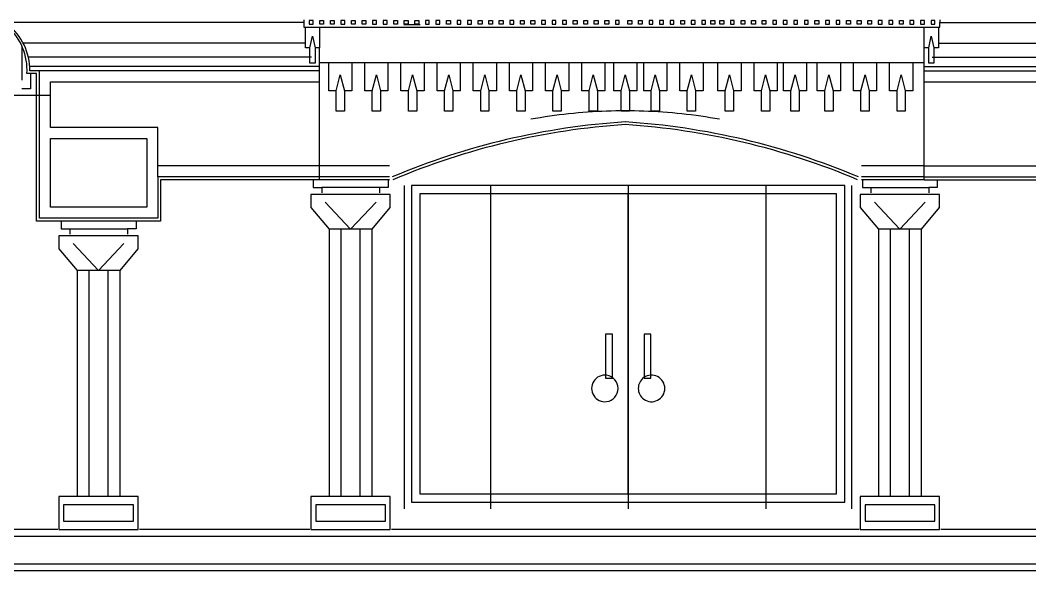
# Model space of a CAD drawing. Header units: inches. Extents: x 323.8 to 359.6, y 89.7 to 114.
# Drawn here: x 336.61 to 343.95, y 89.74 to 93.73 of the extents above; entities that cross this region are included whole.
import ezdxf

# ---------------------------------------------------------------- set-up
doc = ezdxf.new("R2010")
doc.units = ezdxf.units.IN
for name, color, linetype, lineweight in [('01_ORIGINAL_ENVELOPE', 7, 'Continuous', 25), ('04_GEOMETRIC_CAPITALS', 7, 'Continuous', 25), ('05_ISLAMIC_FRIEZES', 7, 'Continuous', 25), ('06_ENTRANCE', 7, 'Continuous', 25)]:
    doc.layers.add(name, color=color, linetype=linetype, lineweight=lineweight)

msp = doc.modelspace()

# ---------------------------------------------------------------- linework, layer by layer
at = {"layer": '01_ORIGINAL_ENVELOPE'}
for points in [[(338.676, 93.717), (336.5044, 93.717)], [(338.676, 93.737), (338.676, 93.717)], [(338.676, 93.717), (338.676, 93.6834), (338.6876, 93.6834)], [(343.289, 93.6834), (343.3006, 93.6834), (343.3006, 93.717)], [(343.3006, 93.737), (343.3006, 93.717)], [(343.3006, 93.717), (345.5644, 93.717)], [(338.6876, 93.6834), (338.7907, 93.6834)], [(338.7907, 93.6834), (338.7907, 93.5325)], [(338.7907, 93.6834), (343.1859, 93.6834)], [(339.4044, 93.7028), (339.5219, 93.7028)], [(343.1859, 93.5325), (343.1859, 93.6834)], [(343.1859, 93.6834), (343.289, 93.6834)], [(336.6286, 93.543), (336.6265, 93.543), (336.6265, 93.2978)], [(338.6876, 93.567), (336.637, 93.567)], [(338.6893, 93.567), (338.6876, 93.567)], [(338.7907, 93.4262), (338.7907, 93.5325)], [(343.1859, 93.4262), (343.1859, 93.5325)], [(343.2873, 93.567), (343.289, 93.567)], [(343.289, 93.567), (345.4319, 93.567)], [(338.7206, 93.467), (336.6739, 93.467)], [(338.7323, 93.467), (338.7206, 93.467)], [(338.7907, 93.397), (338.7907, 93.4262)], [(338.7907, 93.4262), (338.8572, 93.4262)], [(338.8572, 93.4262), (339.0251, 93.4262)], [(338.8572, 93.4262), (339.0251, 93.4262)], [(339.0251, 93.4262), (339.1199, 93.4262)], [(339.1199, 93.4262), (339.2878, 93.4262)], [(339.1199, 93.4262), (339.2878, 93.4262)], [(339.2878, 93.4262), (339.3827, 93.4262)], [(339.3827, 93.4262), (339.5506, 93.4262)], [(339.3827, 93.4262), (339.5506, 93.4262)], [(339.5506, 93.4262), (339.6454, 93.4262)], [(339.6454, 93.4262), (339.8134, 93.4262)], [(339.6454, 93.4262), (339.8134, 93.4262)], [(339.8134, 93.4262), (339.9082, 93.4262)], [(339.9082, 93.4262), (340.0761, 93.4262)], [(339.9082, 93.4262), (340.0761, 93.4262)], [(340.0761, 93.4262), (340.171, 93.4262)], [(340.171, 93.4262), (340.3389, 93.4262)], [(340.171, 93.4262), (340.3389, 93.4262)], [(340.3389, 93.4262), (340.4337, 93.4262)], [(340.4337, 93.4262), (340.6016, 93.4262)], [(340.4337, 93.4262), (340.6016, 93.4262)], [(340.6016, 93.4262), (340.6965, 93.4262)], [(340.6965, 93.4262), (340.8644, 93.4262)], [(340.6965, 93.4262), (340.8644, 93.4262)], [(340.8644, 93.4262), (340.9287, 93.4262)], [(340.9287, 93.4262), (341.0966, 93.4262)], [(340.9287, 93.4262), (341.0966, 93.4262)], [(341.0966, 93.4262), (341.1475, 93.4262)], [(341.1475, 93.4262), (341.3154, 93.4262)], [(341.1475, 93.4262), (341.3154, 93.4262)], [(341.3154, 93.4262), (341.4102, 93.4262)], [(341.4102, 93.4262), (341.5781, 93.4262)], [(341.4102, 93.4262), (341.5781, 93.4262)], [(341.5781, 93.4262), (341.6865, 93.4262)], [(341.6865, 93.4262), (341.8544, 93.4262)], [(341.6865, 93.4262), (341.8544, 93.4262)], [(341.8544, 93.4262), (341.9492, 93.4262)], [(341.9492, 93.4262), (342.1171, 93.4262)], [(341.9492, 93.4262), (342.1171, 93.4262)], [(342.1171, 93.4262), (342.1632, 93.4262)], [(342.1632, 93.4262), (342.3311, 93.4262)], [(342.1632, 93.4262), (342.3311, 93.4262)], [(342.3311, 93.4262), (342.409, 93.4262)], [(342.409, 93.4262), (342.5769, 93.4262)], [(342.409, 93.4262), (342.5769, 93.4262)], [(342.5769, 93.4262), (342.6717, 93.4262)], [(342.6717, 93.4262), (342.8396, 93.4262)], [(342.6717, 93.4262), (342.8396, 93.4262)], [(342.8396, 93.4262), (342.9345, 93.4262)], [(342.9345, 93.4262), (343.1024, 93.4262)], [(342.9345, 93.4262), (343.1024, 93.4262)], [(343.1024, 93.4262), (343.1859, 93.4262)], [(343.1859, 93.397), (343.1859, 93.4262)], [(343.2443, 93.467), (343.256, 93.467)], [(343.256, 93.467), (345.395, 93.467)], [(338.7907, 93.397), (336.6838, 93.397)], [(336.7544, 93.367), (336.6844, 93.367)], [(336.7544, 93.187), (336.7544, 93.367)], [(338.7907, 93.367), (336.7544, 93.367)], [(338.7907, 93.367), (338.7907, 93.397)], [(338.7907, 93.287), (338.7907, 93.367)], [(343.1859, 93.367), (343.1859, 93.397)], [(343.1859, 93.397), (345.385, 93.397)], [(343.1859, 93.287), (343.1859, 93.367)], [(343.1859, 93.367), (345.3144, 93.367)], [(336.6889, 93.347), (336.6889, 93.2354), (336.6265, 93.2354)], [(336.6889, 93.347), (336.6636, 93.347)], [(336.7344, 93.187), (336.7344, 93.347), (336.6889, 93.347)], [(336.8344, 93.187), (336.8344, 93.287), (338.7907, 93.287)], [(338.7907, 92.676), (338.7907, 93.287)], [(343.1859, 92.676), (343.1859, 93.287)], [(343.1859, 93.287), (345.2344, 93.287), (345.2344, 92.956), (344.4544, 92.956), (344.4544, 92.676)], [(336.7344, 93.187), (333.1345, 93.187)], [(336.7544, 93.187), (336.7344, 93.187)], [(336.9122, 92.276), (336.8442, 92.276), (336.7344, 92.276), (336.7344, 93.187)], [(336.8344, 93.187), (336.7544, 93.187)], [(337.6144, 92.596), (337.6144, 92.296), (336.7544, 92.296), (336.7544, 93.187)], [(337.6144, 92.676), (337.6144, 92.956), (336.8344, 92.956), (336.8344, 93.187)], [(337.6144, 92.596), (337.6144, 92.676)], [(338.7907, 92.676), (337.6144, 92.676)], [(338.7907, 92.596), (338.7907, 92.676)], [(339.2965, 92.676), (338.7907, 92.676)], [(343.1859, 92.676), (342.73, 92.676)], [(343.1859, 92.596), (343.1859, 92.676)], [(343.1859, 92.676), (344.4544, 92.676)], [(338.7442, 92.576), (337.6344, 92.576), (337.6344, 92.276), (337.5247, 92.276), (337.4566, 92.276)], [(338.7907, 92.596), (337.6144, 92.596)], [(338.7907, 92.576), (338.7901, 92.576), (338.7442, 92.576)], [(338.7442, 92.576), (338.7442, 92.52), (338.7503, 92.52), (338.8064, 92.52)], [(338.7907, 92.576), (338.7907, 92.596)], [(339.3, 92.596), (338.7907, 92.596)], [(339.2886, 92.576), (338.7907, 92.576)], [(339.2886, 92.576), (339.2886, 92.52), (339.2825, 92.52), (339.2264, 92.52)], [(339.3, 92.576), (339.2886, 92.576)], [(343.1859, 92.596), (342.73, 92.596)], [(342.7367, 92.576), (342.73, 92.576)], [(343.1859, 92.576), (342.7367, 92.576)], [(342.7367, 92.576), (342.7367, 92.52), (342.7428, 92.52), (342.7989, 92.52)], [(343.1859, 92.576), (343.1859, 92.596)], [(343.1859, 92.596), (344.4544, 92.596)], [(343.1859, 92.576), (343.2352, 92.576), (343.2811, 92.576)], [(343.2811, 92.576), (343.2811, 92.52), (343.2751, 92.52), (343.2189, 92.52)], [(343.2811, 92.576), (344.4344, 92.576), (344.4344, 92.276), (344.5006, 92.276), (344.5687, 92.276)], [(338.8064, 92.52), (338.8064, 92.48)], [(339.2264, 92.52), (338.8064, 92.52)], [(339.2264, 92.52), (339.2264, 92.48)], [(339.4094, 90.187), (339.4094, 92.535)], [(340.0344, 92.535), (340.0344, 92.5347)], [(340.0344, 92.5347), (340.0344, 92.4747)], [(340.0344, 92.4747), (340.0344, 90.2954)], [(341.0344, 92.535), (341.0344, 92.5347)], [(341.0344, 92.5347), (341.0344, 92.4747)], [(341.0344, 92.4747), (341.0344, 90.2954)], [(342.0344, 92.535), (342.0344, 92.5347)], [(342.0344, 92.5347), (342.0344, 92.4747)], [(342.0344, 92.4747), (342.0344, 90.2954)], [(342.6595, 90.187), (342.6595, 92.535)], [(342.7989, 92.52), (342.7989, 92.48)], [(342.7989, 92.52), (343.2189, 92.52)], [(343.2189, 92.52), (343.2189, 92.48)], [(337.4566, 92.276), (336.9122, 92.276)], [(336.9122, 92.276), (336.9122, 92.22), (336.9744, 92.22)], [(337.4566, 92.276), (337.4566, 92.22), (337.3944, 92.22)], [(336.9744, 92.22), (336.9744, 92.18)], [(336.9744, 92.22), (337.3944, 92.22)], [(337.3944, 92.22), (337.3944, 92.18)], [(340.0344, 90.2954), (340.0344, 90.2354)], [(341.0344, 90.2954), (341.0344, 90.2354)], [(342.0344, 90.2954), (342.0344, 90.2354)], [(340.0344, 90.2354), (340.0344, 90.187)], [(341.0344, 90.2354), (341.0344, 90.187)], [(342.0344, 90.2354), (342.0344, 90.187)], [(336.888, 90.037), (333.1345, 90.037)], [(338.72, 90.037), (337.481, 90.037)], [(342.713, 90.037), (339.313, 90.037)], [(344.545, 90.037), (343.306, 90.037)], [(359.5882, 89.737), (323.8195, 89.737)]]:
    msp.add_lwpolyline(points, dxfattribs=at)
for points in [[(338.7161, 93.705), (338.7438, 93.705), (338.7438, 93.7312), (338.7161, 93.7312)], [(338.7929, 93.705), (338.7929, 93.7312), (338.8206, 93.7312), (338.8206, 93.705)], [(338.8696, 93.705), (338.8696, 93.7312), (338.8973, 93.7312), (338.8973, 93.705)], [(338.9463, 93.705), (338.974, 93.705), (338.974, 93.7312), (338.9463, 93.7312)], [(339.0231, 93.705), (339.0231, 93.7312), (339.0508, 93.7312), (339.0508, 93.705)], [(339.0998, 93.705), (339.0998, 93.7312), (339.1275, 93.7312), (339.1275, 93.705)], [(339.1765, 93.705), (339.2042, 93.705), (339.2042, 93.7312), (339.1765, 93.7312)], [(339.2533, 93.705), (339.281, 93.705), (339.281, 93.7312), (339.2533, 93.7312)], [(339.33, 93.705), (339.33, 93.7312), (339.3577, 93.7312), (339.3577, 93.705)], [(339.4067, 93.705), (339.4067, 93.7312), (339.4345, 93.7312), (339.4345, 93.705)], [(339.4835, 93.705), (339.4835, 93.7312), (339.5112, 93.7312), (339.5112, 93.705)], [(339.5602, 93.705), (339.5879, 93.705), (339.5879, 93.7312), (339.5602, 93.7312)], [(339.637, 93.705), (339.6647, 93.705), (339.6647, 93.7312), (339.637, 93.7312)], [(339.7137, 93.705), (339.7137, 93.7312), (339.7414, 93.7312), (339.7414, 93.705)], [(339.7904, 93.705), (339.8181, 93.705), (339.8181, 93.7312), (339.7904, 93.7312)], [(339.8672, 93.705), (339.8949, 93.705), (339.8949, 93.7312), (339.8672, 93.7312)], [(339.9439, 93.705), (339.9439, 93.7312), (339.9716, 93.7312), (339.9716, 93.705)], [(340.0206, 93.705), (340.0206, 93.7312), (340.0484, 93.7312), (340.0484, 93.705)], [(340.0974, 93.705), (340.0974, 93.7312), (340.1251, 93.7312), (340.1251, 93.705)], [(340.1741, 93.705), (340.2018, 93.705), (340.2018, 93.7312), (340.1741, 93.7312)], [(340.2509, 93.705), (340.2509, 93.7312), (340.2786, 93.7312), (340.2786, 93.705)], [(340.3276, 93.705), (340.3276, 93.7312), (340.3553, 93.7312), (340.3553, 93.705)], [(340.4043, 93.705), (340.432, 93.705), (340.432, 93.7312), (340.4043, 93.7312)], [(340.4811, 93.705), (340.5088, 93.705), (340.5088, 93.7312), (340.4811, 93.7312)], [(340.5578, 93.705), (340.5855, 93.705), (340.5855, 93.7312), (340.5578, 93.7312)], [(340.6345, 93.705), (340.6345, 93.7312), (340.6622, 93.7312), (340.6622, 93.705)], [(340.7113, 93.705), (340.7113, 93.7312), (340.739, 93.7312), (340.739, 93.705)], [(340.788, 93.705), (340.788, 93.7312), (340.8157, 93.7312), (340.8157, 93.705)], [(340.8648, 93.705), (340.8648, 93.7312), (340.8925, 93.7312), (340.8925, 93.705)], [(340.9415, 93.705), (340.9692, 93.705), (340.9692, 93.7312), (340.9415, 93.7312)], [(341.0321, 93.705), (341.0321, 93.7312), (341.0598, 93.7312), (341.0598, 93.705)], [(341.1089, 93.705), (341.1089, 93.7312), (341.1366, 93.7312), (341.1366, 93.705)], [(341.1856, 93.705), (341.2133, 93.705), (341.2133, 93.7312), (341.1856, 93.7312)], [(341.2623, 93.705), (341.29, 93.705), (341.29, 93.7312), (341.2623, 93.7312)], [(341.3391, 93.705), (341.3668, 93.705), (341.3668, 93.7312), (341.3391, 93.7312)], [(341.4158, 93.705), (341.4158, 93.7312), (341.4435, 93.7312), (341.4435, 93.705)], [(341.4925, 93.705), (341.5203, 93.705), (341.5203, 93.7312), (341.4925, 93.7312)], [(341.5693, 93.705), (341.597, 93.705), (341.597, 93.7312), (341.5693, 93.7312)], [(341.6351, 93.705), (341.6351, 93.7312), (341.6628, 93.7312), (341.6628, 93.705)], [(341.7013, 93.705), (341.7013, 93.7312), (341.729, 93.7312), (341.729, 93.705)], [(341.778, 93.705), (341.8057, 93.705), (341.8057, 93.7312), (341.778, 93.7312)], [(341.8548, 93.705), (341.8548, 93.7312), (341.8825, 93.7312), (341.8825, 93.705)], [(341.9315, 93.705), (341.9315, 93.7312), (341.9592, 93.7312), (341.9592, 93.705)], [(342.0082, 93.705), (342.0082, 93.7312), (342.0359, 93.7312), (342.0359, 93.705)], [(342.085, 93.705), (342.1127, 93.705), (342.1127, 93.7312), (342.085, 93.7312)], [(342.1617, 93.705), (342.1894, 93.705), (342.1894, 93.7312), (342.1617, 93.7312)], [(342.2384, 93.705), (342.2661, 93.705), (342.2661, 93.7312), (342.2384, 93.7312)], [(342.3152, 93.705), (342.3429, 93.705), (342.3429, 93.7312), (342.3152, 93.7312)], [(342.3919, 93.705), (342.3919, 93.7312), (342.4196, 93.7312), (342.4196, 93.705)], [(342.4686, 93.705), (342.4964, 93.705), (342.4964, 93.7312), (342.4686, 93.7312)], [(342.5454, 93.705), (342.5731, 93.705), (342.5731, 93.7312), (342.5454, 93.7312)], [(342.6221, 93.705), (342.6221, 93.7312), (342.6498, 93.7312), (342.6498, 93.705)], [(342.6989, 93.705), (342.6989, 93.7312), (342.7266, 93.7312), (342.7266, 93.705)], [(342.7756, 93.705), (342.7756, 93.7312), (342.8033, 93.7312), (342.8033, 93.705)], [(342.8523, 93.705), (342.88, 93.705), (342.88, 93.7312), (342.8523, 93.7312)], [(342.9291, 93.705), (342.9568, 93.705), (342.9568, 93.7312), (342.9291, 93.7312)], [(343.0058, 93.705), (343.0058, 93.7312), (343.0335, 93.7312), (343.0335, 93.705)], [(343.0825, 93.705), (343.1103, 93.705), (343.1103, 93.7312), (343.0825, 93.7312)], [(343.1593, 93.705), (343.187, 93.705), (343.187, 93.7312), (343.1593, 93.7312)], [(343.236, 93.705), (343.2637, 93.705), (343.2637, 93.7312), (343.236, 93.7312)], [(336.8344, 92.376), (336.8344, 92.876), (337.5344, 92.876), (337.5344, 92.376)], [(323.8195, 89.787), (359.5882, 89.787), (359.5882, 89.987), (323.8195, 89.987)]]:
    msp.add_lwpolyline(points, close=True, dxfattribs=at)
for centre, radius, start, end in [((336.2671, 93.3737), 0.4174, 359.08672, 52.26612), ((336.2471, 93.3737), 0.4174, 356.33886, 48.70691), ((341.0127, 89.1944), 3.8816, 91.99701, 100.17242), ((341.0127, 89.1944), 3.8816, 88.00299, 91.99701), ((341.0127, 89.1944), 3.8816, 79.82758, 88.00299), ((341.0127, 89.1944), 3.8816, 116.18205, 116.24), ((340.8649, 91.0608), 0.0965, 82.53729, 277.46271), ((340.8649, 91.0608), 0.0965, 0, 82.53729), ((341.204, 91.0608), 0.0965, 0, 125.54269), ((341.204, 91.0608), 0.0965, 125.54269, 234.45731), ((340.8649, 91.0608), 0.0965, 277.46271, 0), ((341.204, 91.0608), 0.0965, 234.45731, 0)]:
    msp.add_arc(centre, radius, start, end, dxfattribs=at)
at = {"layer": '04_GEOMETRIC_CAPITALS'}
for points in [[(339.1723, 92.218), (339.305, 92.3755), (339.305, 92.468), (338.728, 92.468), (338.728, 92.3755), (338.8607, 92.218)], [(339.0165, 92.218), (338.8319, 92.413)], [(339.0165, 92.218), (339.2011, 92.413)], [(343.1653, 92.218), (343.298, 92.3755), (343.298, 92.468), (342.721, 92.468), (342.721, 92.3755), (342.8537, 92.218)], [(343.0095, 92.218), (342.8249, 92.413)], [(343.0095, 92.218), (343.1941, 92.413)], [(338.8607, 92.218), (338.8607, 90.277)], [(338.9473, 92.218), (338.8607, 92.218)], [(338.9473, 90.277), (338.9473, 92.218)], [(339.0165, 92.218), (338.9473, 92.218)], [(339.0857, 92.218), (339.0165, 92.218)], [(339.0857, 90.277), (339.0857, 92.218)], [(339.1723, 92.218), (339.0857, 92.218)], [(339.1723, 90.277), (339.1723, 92.218)], [(342.8537, 92.218), (342.8537, 90.277)], [(342.9403, 92.218), (342.8537, 92.218)], [(342.9403, 90.277), (342.9403, 92.218)], [(343.0095, 92.218), (342.9403, 92.218)], [(343.0787, 92.218), (343.0095, 92.218)], [(343.0787, 90.277), (343.0787, 92.218)], [(343.1653, 92.218), (343.0787, 92.218)], [(343.1653, 90.277), (343.1653, 92.218)], [(337.3403, 91.918), (337.473, 92.0755), (337.473, 92.168), (336.896, 92.168), (336.896, 92.0755), (337.0287, 91.918)], [(337.1845, 91.918), (336.9999, 92.113)], [(337.1845, 91.918), (337.3691, 92.113)], [(337.0287, 91.918), (337.0287, 90.277)], [(337.1153, 91.918), (337.0287, 91.918)], [(337.1153, 90.277), (337.1153, 91.918)], [(337.1845, 91.918), (337.1153, 91.918)], [(337.2537, 91.918), (337.1845, 91.918)], [(337.2537, 90.277), (337.2537, 91.918)], [(337.3403, 91.918), (337.2537, 91.918)], [(337.3403, 90.277), (337.3403, 91.918)], [(337.0287, 90.277), (336.896, 90.277), (336.896, 90.037), (337.473, 90.037), (337.473, 90.277), (337.3403, 90.277)], [(337.1153, 90.277), (337.0287, 90.277)], [(337.2537, 90.277), (337.1153, 90.277)], [(337.3403, 90.277), (337.2537, 90.277)], [(338.8607, 90.277), (338.728, 90.277), (338.728, 90.037), (339.305, 90.037), (339.305, 90.277), (339.1723, 90.277)], [(338.9473, 90.277), (338.8607, 90.277)], [(339.0857, 90.277), (338.9473, 90.277)], [(339.1723, 90.277), (339.0857, 90.277)], [(342.8537, 90.277), (342.721, 90.277), (342.721, 90.037), (343.298, 90.037), (343.298, 90.277), (343.1653, 90.277)], [(342.9403, 90.277), (342.8537, 90.277)], [(343.0787, 90.277), (342.9403, 90.277)], [(343.1653, 90.277), (343.0787, 90.277)]]:
    msp.add_lwpolyline(points, dxfattribs=at)
for points in [[(336.9306, 90.097), (337.4384, 90.097), (337.4384, 90.217), (336.9306, 90.217)], [(338.7626, 90.097), (339.2704, 90.097), (339.2704, 90.217), (338.7626, 90.217)], [(342.7556, 90.097), (343.2634, 90.097), (343.2634, 90.217), (342.7556, 90.217)]]:
    msp.add_lwpolyline(points, close=True, dxfattribs=at)
at = {"layer": '05_ISLAMIC_FRIEZES'}
for points in [[(338.6876, 93.567), (338.6876, 93.6834)], [(343.289, 93.6834), (343.289, 93.567)], [(338.7206, 93.5325), (338.7391, 93.6184), (338.7577, 93.5325)], [(343.2189, 93.5325), (343.2374, 93.6184), (343.256, 93.5325)], [(338.7206, 93.5325), (338.6876, 93.5325), (338.6876, 93.567)], [(338.7206, 93.467), (338.7206, 93.5325)], [(338.7577, 93.5325), (338.7577, 93.4233), (338.7206, 93.4233), (338.7206, 93.467)], [(338.7907, 93.5325), (338.7577, 93.5325)], [(343.2189, 93.5325), (343.1859, 93.5325)], [(343.256, 93.467), (343.256, 93.4233), (343.2189, 93.4233), (343.2189, 93.5325)], [(343.289, 93.567), (343.289, 93.5325), (343.256, 93.5325)], [(343.256, 93.5325), (343.256, 93.467)], [(338.9109, 93.2224), (338.8572, 93.2224), (338.8572, 93.4262)], [(339.0251, 93.4262), (339.0251, 93.2224), (338.9714, 93.2224)], [(339.1737, 93.2224), (339.1199, 93.2224), (339.1199, 93.4262)], [(339.2878, 93.4262), (339.2878, 93.2224), (339.2341, 93.2224)], [(339.4364, 93.2224), (339.3827, 93.2224), (339.3827, 93.4262)], [(339.5506, 93.4262), (339.5506, 93.2224), (339.4969, 93.2224)], [(339.6992, 93.2224), (339.6454, 93.2224), (339.6454, 93.4262)], [(339.8134, 93.4262), (339.8134, 93.2224), (339.7596, 93.2224)], [(339.9619, 93.2224), (339.9082, 93.2224), (339.9082, 93.4262)], [(340.0761, 93.4262), (340.0761, 93.2224), (340.0224, 93.2224)], [(340.2247, 93.2224), (340.171, 93.2224), (340.171, 93.4262)], [(340.3389, 93.4262), (340.3389, 93.2224), (340.2851, 93.2224)], [(340.4874, 93.2224), (340.4337, 93.2224), (340.4337, 93.4262)], [(340.6016, 93.4262), (340.6016, 93.2224), (340.5479, 93.2224)], [(340.7502, 93.2224), (340.6965, 93.2224), (340.6965, 93.4262)], [(340.8644, 93.4262), (340.8644, 93.2224), (340.8106, 93.2224)], [(340.9824, 93.2224), (340.9287, 93.2224), (340.9287, 93.4262)], [(341.0966, 93.4262), (341.0966, 93.2224), (341.0429, 93.2224)], [(341.2012, 93.2224), (341.1475, 93.2224), (341.1475, 93.4262)], [(341.3154, 93.4262), (341.3154, 93.2224), (341.2617, 93.2224)], [(341.464, 93.2224), (341.4102, 93.2224), (341.4102, 93.4262)], [(341.5781, 93.4262), (341.5781, 93.2224), (341.5244, 93.2224)], [(341.7402, 93.2224), (341.6865, 93.2224), (341.6865, 93.4262)], [(341.8544, 93.4262), (341.8544, 93.2224), (341.8006, 93.2224)], [(342.0029, 93.2224), (341.9492, 93.2224), (341.9492, 93.4262)], [(342.1171, 93.4262), (342.1171, 93.2224), (342.0634, 93.2224)], [(342.217, 93.2224), (342.1632, 93.2224), (342.1632, 93.4262)], [(342.3311, 93.4262), (342.3311, 93.2224), (342.2774, 93.2224)], [(342.4627, 93.2224), (342.409, 93.2224), (342.409, 93.4262)], [(342.5769, 93.4262), (342.5769, 93.2224), (342.5231, 93.2224)], [(342.7254, 93.2224), (342.6717, 93.2224), (342.6717, 93.4262)], [(342.8396, 93.4262), (342.8396, 93.2224), (342.7859, 93.2224)], [(342.9882, 93.2224), (342.9345, 93.2224), (342.9345, 93.4262)], [(343.1024, 93.4262), (343.1024, 93.2224), (343.0486, 93.2224)], [(338.9109, 93.2224), (338.9411, 93.3384), (338.9714, 93.2224)], [(339.1737, 93.2224), (339.2039, 93.3384), (339.2341, 93.2224)], [(339.4364, 93.2224), (339.4666, 93.3384), (339.4969, 93.2224)], [(339.6992, 93.2224), (339.7294, 93.3384), (339.7596, 93.2224)], [(339.9619, 93.2224), (339.9922, 93.3384), (340.0224, 93.2224)], [(340.2247, 93.2224), (340.2549, 93.3384), (340.2851, 93.2224)], [(340.4874, 93.2224), (340.5177, 93.3384), (340.5479, 93.2224)], [(340.7502, 93.2224), (340.7804, 93.3384), (340.8106, 93.2224)], [(340.9824, 93.2224), (341.0127, 93.3384), (341.0429, 93.2224)], [(341.2012, 93.2224), (341.2314, 93.3384), (341.2617, 93.2224)], [(341.464, 93.2224), (341.4942, 93.3384), (341.5244, 93.2224)], [(341.7402, 93.2224), (341.7704, 93.3384), (341.8006, 93.2224)], [(342.0029, 93.2224), (342.0332, 93.3384), (342.0634, 93.2224)], [(342.217, 93.2224), (342.2472, 93.3384), (342.2774, 93.2224)], [(342.4627, 93.2224), (342.4929, 93.3384), (342.5231, 93.2224)], [(342.7254, 93.2224), (342.7557, 93.3384), (342.7859, 93.2224)], [(342.9882, 93.2224), (343.0184, 93.3384), (343.0486, 93.2224)], [(338.9714, 93.2224), (338.9714, 93.0748), (338.9109, 93.0748), (338.9109, 93.2224)], [(339.2341, 93.2224), (339.2341, 93.0748), (339.1737, 93.0748), (339.1737, 93.2224)], [(339.4969, 93.2224), (339.4969, 93.0748), (339.4364, 93.0748), (339.4364, 93.2224)], [(339.7596, 93.2224), (339.7596, 93.0748), (339.6992, 93.0748), (339.6992, 93.2224)], [(340.0224, 93.2224), (340.0224, 93.0748), (339.9619, 93.0748), (339.9619, 93.2224)], [(340.2851, 93.2224), (340.2851, 93.0748), (340.2247, 93.0748), (340.2247, 93.2224)], [(340.5479, 93.2224), (340.5479, 93.0748), (340.4874, 93.0748), (340.4874, 93.2224)], [(340.8106, 93.2224), (340.8106, 93.0748), (340.7502, 93.0748), (340.7502, 93.2224)], [(341.0429, 93.2224), (341.0429, 93.0748), (340.9824, 93.0748), (340.9824, 93.2224)], [(341.2617, 93.2224), (341.2617, 93.0748), (341.2012, 93.0748), (341.2012, 93.2224)], [(341.5244, 93.2224), (341.5244, 93.0748), (341.464, 93.0748), (341.464, 93.2224)], [(341.8006, 93.2224), (341.8006, 93.0748), (341.7402, 93.0748), (341.7402, 93.2224)], [(342.0634, 93.2224), (342.0634, 93.0748), (342.0029, 93.0748), (342.0029, 93.2224)], [(342.2774, 93.2224), (342.2774, 93.0748), (342.217, 93.0748), (342.217, 93.2224)], [(342.5231, 93.2224), (342.5231, 93.0748), (342.4627, 93.0748), (342.4627, 93.2224)], [(342.7859, 93.2224), (342.7859, 93.0748), (342.7254, 93.0748), (342.7254, 93.2224)], [(343.0486, 93.2224), (343.0486, 93.0748), (342.9882, 93.0748), (342.9882, 93.2224)]]:
    msp.add_lwpolyline(points, dxfattribs=at)
at = {"layer": '06_ENTRANCE'}
for points in [[(340.0344, 92.5347), (339.4594, 92.5347), (339.4594, 90.2354), (340.0344, 90.2354)], [(340.0344, 92.4747), (339.5194, 92.4747), (339.5194, 90.2954), (340.0344, 90.2954)], [(341.0344, 92.5347), (340.0344, 92.5347)], [(341.0344, 92.4747), (340.0344, 92.4747)], [(342.0344, 92.5347), (341.0344, 92.5347)], [(341.0344, 90.2954), (341.0344, 92.4747)], [(342.0344, 92.4747), (341.0344, 92.4747)], [(342.0344, 90.2354), (342.6095, 90.2354), (342.6095, 92.5347), (342.0344, 92.5347)], [(342.0344, 90.2954), (342.5495, 90.2954), (342.5495, 92.4747), (342.0344, 92.4747)], [(340.0344, 90.2954), (341.0344, 90.2954)], [(341.0344, 90.2954), (342.0344, 90.2954)], [(340.0344, 90.2354), (341.0344, 90.2354)], [(341.0344, 90.2354), (342.0344, 90.2354)]]:
    msp.add_lwpolyline(points, dxfattribs=at)
for points in [[(340.8694, 91.1354), (340.9194, 91.1354), (340.9194, 91.4554), (340.8694, 91.4554)], [(341.1494, 91.1354), (341.1994, 91.1354), (341.1994, 91.4554), (341.1494, 91.4554)]]:
    msp.add_lwpolyline(points, close=True, dxfattribs=at)
for centre, radius, start, end in [((341.352, 87.7682), 5.2388, 93.71019, 112.8462), ((340.674, 87.7682), 5.2388, 67.1538, 86.28981), ((341.3504, 87.7808), 5.2062, 93.72131, 112.91846), ((340.6746, 87.7808), 5.2062, 67.08154, 86.27869)]:
    msp.add_arc(centre, radius, start, end, dxfattribs=at)

doc.saveas('drawing.dxf')
